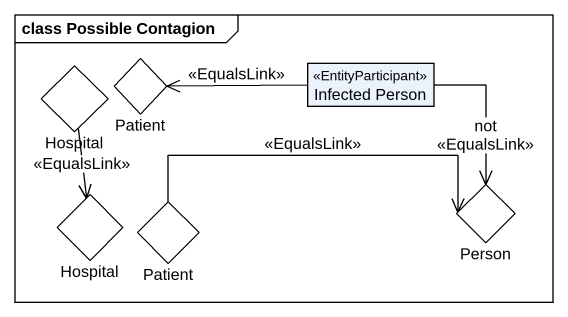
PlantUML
@startuml
mainframe class Possible Contagion
hide empty description
state Hospital <<choice>>
state Patient <<choice>>
state "Infected Person" as Infected_Person <<EntityParticipant>>
state "Person" as Person_ <<choice>>
state "Hospital" as Hospital_2 <<choice>>
state "Patient" as Patient_2 <<choice>>
Hospital --> Hospital_2 : <<EqualsLink>>
Infected_Person -left-> Patient : <<EqualsLink>>
Infected_Person --> Person_ : not\n<<EqualsLink>>
Patient_2 -right-> Person_ : <<EqualsLink>>
@enduml
